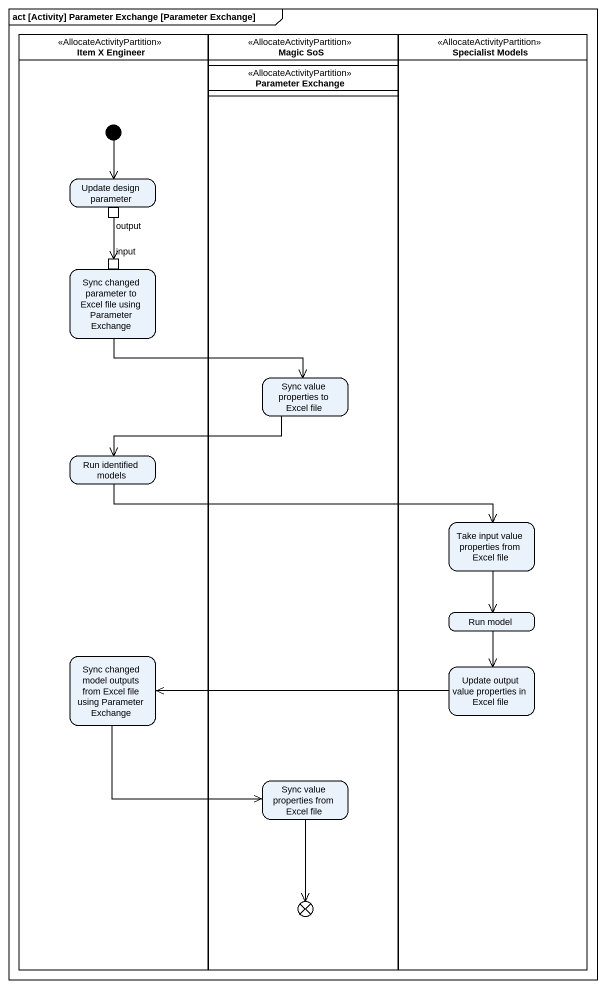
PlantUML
@startuml
mainframe act [Activity] Parameter Exchange [Parameter Exchange]
hide empty description
state "Item X Engineer" as Item_X_Engineer <<AllocateActivityPartition>> {
  state "Update design parameter" as Update_design_parameter {
    state output <<outputPin>>
  }
  state "Sync changed parameter to Excel file using Parameter Exchange" as Sync_changed_parameter_to {
    state input <<inputPin>>
  }
  state "Run identified models" as Run_identified_models
  state "Sync changed model outputs from Excel file using Parameter Exchange" as Sync_changed_model_outputs
  [*] --> Update_design_parameter
}
state "Magic SoS" as Magic_SoS <<AllocateActivityPartition>> {
  state "Parameter Exchange" as Parameter_Exchange <<AllocateActivityPartition>>
  state "Sync value properties to Excel file" as Sync_value_properties_to
  state "Sync value properties from Excel file" as Sync_value_properties_from
  state flowfinal1 <<end>>
}
state "Specialist Models" as Specialist_Models <<AllocateActivityPartition>> {
  state "Take input value properties from Excel file" as Take_input_value_properties
  state "Run model" as Run_model
  state "Update output value properties in Excel file" as Update_output_value
}
output --> input
Sync_changed_parameter_to -right-> Sync_value_properties_to
Sync_value_properties_to -left-> Run_identified_models
Run_identified_models -right-> Take_input_value_properties
Take_input_value_properties --> Run_model
Run_model --> Update_output_value
Sync_changed_model_outputs -right-> Sync_value_properties_from
Update_output_value -left-> Sync_changed_model_outputs
Sync_value_properties_from --> flowfinal1
@enduml
